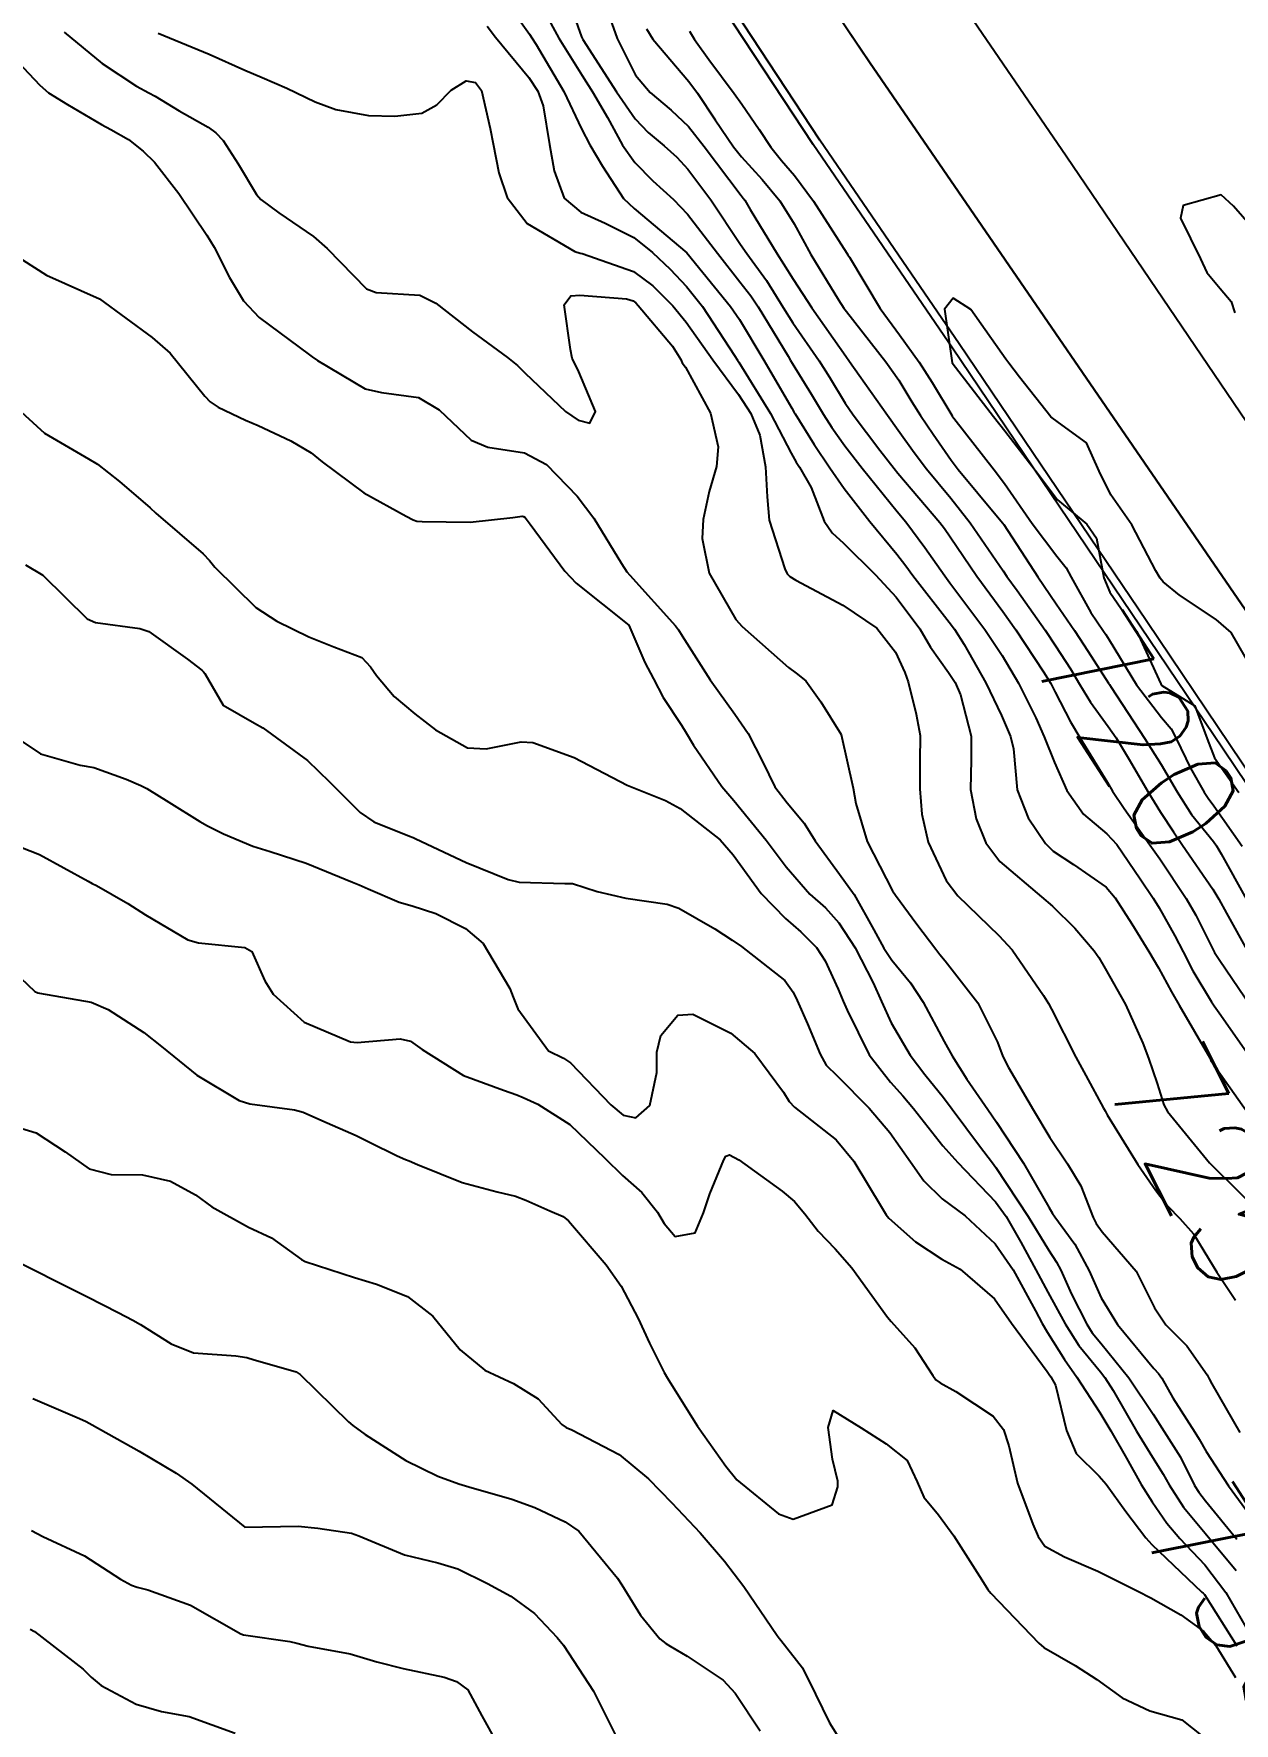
# Model space of a CAD drawing. Header units: metres. Extents: x 298520 to 308411, y 7433745 to 7450750.
# Drawn here: x 305337.8 to 305382.8, y 7436443.2 to 7436506.6 of the extents above; entities that cross this region are included whole.
import ezdxf
from ezdxf.enums import TextEntityAlignment as Align

# ---------------------------------------------------------------- set-up
doc = ezdxf.new("R2010")
doc.units = ezdxf.units.M
doc.header["$LTSCALE"] = 10
doc.linetypes.add('CONTINUO', pattern=[0])
for name, color, linetype in [('Canaleta de Drenagem', 151, 'Continuous'), ('Cotas', 45, 'Continuous'), ('Curvas de Nivel 1m', 11, 'Continuous'), ('Curvas de Nivel 5m', 15, 'Continuous'), ('Eixo_Estaqueamento', 45, 'CONTINUO'), ('Linha Férrea', 251, 'TRACKS')]:
    doc.layers.add(name, color=color, linetype=linetype)
doc.styles.add('Style-STANDARD', font='STANDARD.shx')
doc.linetypes.add('TRACKS', pattern='A,0.15,[130,ltypeshp.shx,S=0.25,R=0,X=0,Y=0],0.15', length=0.3)

msp = doc.modelspace()

# ---------------------------------------------------------------- linework, layer by layer
at = {"layer": 'Canaleta de Drenagem'}
for points in [[(305388.616, 7436470.528), (305382.393, 7436479.781), (305379.273, 7436484.4), (305372.244, 7436494.819), (305367.017, 7436502.461), (305362.565, 7436509.234), (305361.677, 7436510.577), (305360.013, 7436513.059), (305358.263, 7436515.486), (305355.474, 7436519.599), (305350.775, 7436526.718), (305349.186, 7436529.02), (305345.264, 7436534.374)], [(305388.864, 7436470.696), (305382.641, 7436479.949), (305379.522, 7436484.568), (305372.492, 7436494.987), (305367.266, 7436502.628), (305362.815, 7436509.399), (305361.927, 7436510.743), (305360.259, 7436513.23), (305358.509, 7436515.658), (305355.723, 7436519.765), (305351.023, 7436526.886), (305349.431, 7436529.193), (305345.506, 7436534.551)]]:
    msp.add_lwpolyline(points, dxfattribs=at)
at = {"layer": 'Curvas de Nivel 1m', "flags": 128}
for points, elevation in [([(305356.403, 7436508.446), (305357.481, 7436506.459), (305358.362, 7436505.05), (305358.748, 7436504.446), (305359.309, 7436503.475), (305359.871, 7436502.435), (305360.327, 7436501.793), (305361.003, 7436501.103), (305361.783, 7436500.408), (305362.305, 7436499.854), (305363.427, 7436498.389), (305364.272, 7436497.317), (305364.678, 7436496.785), (305364.951, 7436496.37), (305366.075, 7436494.522), (305366.174, 7436494.361), (305366.232, 7436494.262), (305366.958, 7436493.087), (305367.4, 7436492.342), (305367.715, 7436491.845), (305368.201, 7436491.155), (305368.85, 7436490.323), (305370.169, 7436488.695), (305370.488, 7436488.305), (305371.208, 7436487.349), (305371.954, 7436486.283), (305372.139, 7436486.028), (305373.453, 7436484.267), (305374.103, 7436483.29), (305374.71, 7436482.254), (305375.37, 7436480.957), (305375.68, 7436480.244), (305376.059, 7436479.285), (305376.523, 7436478.233), (305377.154, 7436477.343), (305378.027, 7436476.605), (305378.396, 7436476.206), (305379.279, 7436474.922), (305379.765, 7436474.192), (305379.989, 7436473.829), (305380.578, 7436472.78), (305380.885, 7436472.176), (305381.256, 7436471.461), (305381.954, 7436470.307), (305382.05, 7436470.159), (305382.297, 7436469.808), (305383.464, 7436468.145)], 723), ([(305357.641, 7436508.458), (305358.332, 7436506.502), (305358.357, 7436506.45), (305358.382, 7436506.407), (305359.641, 7436504.437), (305360.343, 7436503.426), (305360.829, 7436502.914), (305361.426, 7436502.414), (305361.907, 7436501.985), (305362.324, 7436501.538), (305363.18, 7436500.391), (305364.288, 7436498.708), (305364.525, 7436498.376), (305365.268, 7436497.361), (305365.893, 7436496.356), (305366.254, 7436495.775), (305367.241, 7436494.345), (305367.629, 7436493.741), (305368.217, 7436492.768), (305368.515, 7436492.327), (305369.516, 7436491.001), (305370.052, 7436490.311), (305370.19, 7436490.137), (305371.769, 7436488.286), (305371.943, 7436488.065), (305372.158, 7436487.744), (305373.158, 7436486.27), (305374.123, 7436484.947), (305374.621, 7436484.255), (305375.658, 7436482.684), (305375.927, 7436482.242), (305376.09, 7436481.923), (305376.659, 7436480.811), (305377.015, 7436480.226), (305378.048, 7436478.529), (305378.242, 7436478.208), (305378.682, 7436477.558), (305379.643, 7436476.194), (305380.015, 7436475.662), (305381.002, 7436474.175), (305381.366, 7436473.549), (305381.975, 7436472.332), (305382.067, 7436472.159), (305382.269, 7436471.858), (305383.429, 7436470.145)], 722), ([(305355.611, 7436507.698), (305356.384, 7436506.598), (305356.467, 7436506.469), (305356.629, 7436506.218), (305357.675, 7436504.457), (305358.339, 7436503.055), (305358.647, 7436502.447), (305359.116, 7436501.652), (305359.91, 7436500.434), (305360.307, 7436500.068), (305362.283, 7436498.4), (305363.92, 7436496.383), (305364.256, 7436495.901), (305365.163, 7436494.371), (305366.215, 7436492.569), (305366.293, 7436492.438), (305366.341, 7436492.358), (305367.06, 7436491.206), (305367.638, 7436490.338), (305368.181, 7436489.557), (305369.139, 7436488.32), (305370.151, 7436487.099), (305370.497, 7436486.656), (305370.759, 7436486.301), (305372.117, 7436484.545), (305372.31, 7436484.278), (305372.675, 7436483.706), (305373.496, 7436482.266), (305374.081, 7436481.046), (305374.413, 7436480.257), (305374.527, 7436479.794), (305374.666, 7436478.254), (305375.081, 7436477.201), (305375.724, 7436476.243), (305376.019, 7436475.96), (305376.779, 7436475.461), (305377.999, 7436474.6), (305378.337, 7436474.207), (305378.958, 7436473.225), (305379.597, 7436472.194), (305379.967, 7436471.575), (305380.455, 7436470.679), (305380.735, 7436470.178), (305381.883, 7436468.202), (305381.9, 7436468.16), (305381.907, 7436468.144), (305381.922, 7436468.109), (305383.307, 7436466.146)], 724), ([(305359.266, 7436507.57), (305359.668, 7436506.437), (305360.362, 7436505.063), (305360.901, 7436504.422), (305361.696, 7436503.759), (305362.34, 7436503.142), (305362.935, 7436502.394), (305364.315, 7436500.55), (305364.392, 7436500.457), (305364.453, 7436500.378), (305364.658, 7436500.024), (305365.671, 7436498.359), (305365.91, 7436497.986), (305366.274, 7436497.415), (305366.973, 7436496.343), (305368.236, 7436494.527), (305368.376, 7436494.329), (305368.741, 7436493.812), (305369.8, 7436492.314), (305370.207, 7436491.753), (305370.807, 7436490.909), (305371.27, 7436490.294), (305372.177, 7436489.201), (305372.909, 7436488.273), (305374.145, 7436486.47), (305374.283, 7436486.259), (305374.66, 7436485.73), (305375.714, 7436484.244), (305376.107, 7436483.663), (305376.668, 7436482.801), (305377.005, 7436482.226), (305377.412, 7436481.546), (305378.077, 7436480.634), (305378.375, 7436480.207), (305378.868, 7436479.395), (305379.567, 7436478.195), (305380.035, 7436477.425), (305380.52, 7436476.675), (305380.868, 7436476.177), (305381.999, 7436474.535), (305382.224, 7436474.158), (305382.515, 7436473.628), (305383.335, 7436472.146)], 721), ([(305336.379, 7436506.432), (305338.025, 7436504.693), (305338.35, 7436504.403), (305339.064, 7436503.964), (305340.338, 7436503.21), (305340.694, 7436503.022), (305341.356, 7436502.655), (305341.902, 7436502.22), (305342.325, 7436501.803), (305343.24, 7436500.631), (305344.29, 7436499.067), (305344.563, 7436498.616), (305345.142, 7436497.477), (305345.657, 7436496.599), (305346.254, 7436495.975), (305348.137, 7436494.571), (305348.232, 7436494.503), (305348.441, 7436494.358), (305350.22, 7436493.304), (305350.839, 7436493.161), (305352.217, 7436492.973), (305353.002, 7436492.512), (305354.202, 7436491.37), (305354.823, 7436491.115), (305356.197, 7436490.896), (305357.023, 7436490.462), (305358.175, 7436489.267), (305358.798, 7436488.444), (305359.83, 7436486.749), (305360.038, 7436486.431), (305360.141, 7436486.305), (305361.858, 7436484.404), (305361.969, 7436484.26), (305362.109, 7436484.032), (305363.151, 7436482.389), (305364.08, 7436481.099), (305364.584, 7436480.375), (305365.129, 7436479.297), (305365.578, 7436478.365), (305366.037, 7436477.774), (305366.683, 7436477.003), (305367.087, 7436476.344), (305368.004, 7436475.089), (305368.556, 7436474.324), (305369.291, 7436473.005), (305369.67, 7436472.313), (305369.969, 7436471.871), (305370.671, 7436471.011), (305371.141, 7436470.292), (305371.931, 7436468.812), (305372.233, 7436468.277), (305372.779, 7436467.406), (305373.563, 7436466.263), (305373.896, 7436465.791), (305374.9, 7436464.25), (305375.856, 7436462.598), (305375.985, 7436462.369), (305376.083, 7436462.237), (305376.833, 7436461.215), (305377.363, 7436460.217), (305377.818, 7436459.199), (305378.422, 7436458.204), (305379.787, 7436456.551), (305379.96, 7436456.363), (305380.084, 7436456.185), (305380.501, 7436455.45), (305381.331, 7436454.166), (305381.488, 7436453.901), (305381.746, 7436453.44), (305382.59, 7436452.151), (305383.718, 7436450.608)], 728), ([(305338.933, 7436506.685), (305340.366, 7436505.51), (305341.647, 7436504.651), (305342.114, 7436504.407), (305342.349, 7436504.277), (305343.244, 7436503.731), (305344.338, 7436503.11), (305344.629, 7436502.909), (305344.898, 7436502.612), (305345.466, 7436501.745), (305346.148, 7436500.592), (305346.31, 7436500.4), (305346.983, 7436499.902), (305348.29, 7436499.014), (305348.803, 7436498.565), (305350.268, 7436497.055), (305350.636, 7436496.914), (305352.266, 7436496.813), (305352.872, 7436496.514), (305354.247, 7436495.438), (305355.563, 7436494.48), (305355.929, 7436494.173), (305356.227, 7436493.882), (305357.736, 7436492.455), (305358.21, 7436492.129), (305358.648, 7436492.006), (305358.855, 7436492.444), (305358.228, 7436493.94), (305357.986, 7436494.452), (305357.92, 7436494.77), (305357.685, 7436496.456), (305357.938, 7436496.782), (305358.267, 7436496.808), (305360.026, 7436496.672), (305360.265, 7436496.605), (305360.366, 7436496.53), (305360.463, 7436496.427), (305361.747, 7436494.901), (305362.061, 7436494.403), (305362.101, 7436494.272), (305362.23, 7436494.116), (305363.17, 7436492.39), (305363.462, 7436491.126), (305363.397, 7436490.388), (305363.12, 7436489.449), (305362.891, 7436488.393), (305362.861, 7436487.688), (305363.113, 7436486.39), (305364.117, 7436484.65), (305364.361, 7436484.378), (305366.098, 7436482.84), (305366.378, 7436482.638), (305366.748, 7436482.35), (305367.302, 7436481.559), (305368.073, 7436480.33), (305368.515, 7436478.325), (305368.615, 7436477.746), (305369.037, 7436476.32), (305369.995, 7436474.47), (305370.098, 7436474.308), (305370.898, 7436473.212), (305371.619, 7436472.285), (305371.772, 7436472.085), (305371.968, 7436471.837), (305373.194, 7436470.268), (305373.931, 7436468.795), (305374.125, 7436468.258), (305374.339, 7436467.836), (305375.281, 7436466.246), (305375.888, 7436465.214), (305376.55, 7436464.23), (305377.05, 7436463.407), (305377.517, 7436462.215), (305377.624, 7436461.986), (305377.848, 7436461.676), (305379.122, 7436460.197), (305379.813, 7436458.829), (305380.237, 7436458.183), (305381.022, 7436457.399), (305381.784, 7436456.306), (305381.862, 7436456.159), (305381.965, 7436455.974), (305383.008, 7436454.147)], 727), ([(305342.465, 7436506.639), (305344.372, 7436505.859), (305345.711, 7436505.251), (305346.359, 7436504.979), (305347.281, 7436504.581), (305348.348, 7436504.068), (305349.128, 7436503.779), (305350.343, 7436503.547), (305351.336, 7436503.529), (305352.344, 7436503.636), (305352.913, 7436503.949), (305353.449, 7436504.509), (305354.012, 7436504.85), (305354.357, 7436504.796), (305354.588, 7436504.496), (305354.912, 7436503.065), (305355.016, 7436502.49), (305355.236, 7436501.401), (305355.543, 7436500.482), (305356.298, 7436499.502), (305358.082, 7436498.452), (305358.282, 7436498.39), (305358.354, 7436498.377), (305360.276, 7436497.698), (305361.013, 7436497.162), (305361.756, 7436496.408), (305362.254, 7436495.804), (305363.254, 7436494.39), (305364.22, 7436493.084), (305364.676, 7436492.375), (305365.015, 7436491.562), (305365.235, 7436490.37), (305365.295, 7436489.25), (305365.368, 7436488.368), (305365.957, 7436486.549), (305366.048, 7436486.361), (305366.141, 7436486.26), (305366.37, 7436486.126), (305368.126, 7436485.185), (305369.4, 7436484.317), (305370.104, 7436483.423), (305370.453, 7436482.661), (305370.573, 7436482.303), (305370.883, 7436481.1), (305371.033, 7436480.296), (305371.02, 7436479.334), (305371.017, 7436478.295), (305371.086, 7436477.346), (305371.323, 7436476.29), (305372.002, 7436474.854), (305372.435, 7436474.276), (305373.978, 7436472.786), (305374.477, 7436472.255), (305375.652, 7436470.547), (305375.837, 7436470.241), (305375.95, 7436470.033), (305376.867, 7436468.226), (305377.236, 7436467.54), (305377.904, 7436466.31), (305377.958, 7436466.209), (305378.045, 7436466.065), (305379.193, 7436464.197), (305379.863, 7436463.221), (305380.317, 7436462.643), (305380.769, 7436462.176), (305381.277, 7436461.599), (305381.838, 7436460.672), (305382.147, 7436460.157), (305382.856, 7436459.111)], 726), ([(305362.386, 7436506.711), (305362.573, 7436506.398), (305363.105, 7436505.659), (305364.054, 7436504.383), (305364.349, 7436503.978), (305364.996, 7436503.026), (305365.426, 7436502.364), (305365.831, 7436501.86), (305366.322, 7436501.3), (305367.033, 7436500.343), (305368.284, 7436498.389), (305368.321, 7436498.33), (305368.375, 7436498.236), (305369.535, 7436496.317), (305370.248, 7436495.322), (305370.997, 7436494.299), (305371.478, 7436493.543), (305372.213, 7436492.306), (305372.227, 7436492.28), (305372.292, 7436492.199), (305373.8, 7436490.264), (305374.185, 7436489.752), (305375.229, 7436488.249), (305376.151, 7436487.022), (305376.496, 7436486.584), (305376.687, 7436486.232), (305377.429, 7436484.915), (305377.903, 7436484.213), (305377.987, 7436484.087), (305378.11, 7436483.886), (305379.141, 7436482.2), (305380.081, 7436480.965), (305380.442, 7436480.55), (305380.632, 7436480.182), (305381.164, 7436479.066), (305381.681, 7436478.165), (305381.825, 7436477.948), (305382.038, 7436477.661), (305383.1, 7436476.149)], 719), ([(305384.287, 7436498.414), (305382.776, 7436500.155), (305382.317, 7436500.58), (305380.886, 7436500.181), (305380.785, 7436499.704), (305381.539, 7436498.171), (305381.774, 7436497.664), (305382.272, 7436497.058), (305382.693, 7436496.581), (305382.831, 7436496.154)], 718), ([(305336.469, 7436498.708), (305338.272, 7436497.562), (305340.263, 7436496.67), (305342.242, 7436495.229), (305342.909, 7436494.633), (305344.217, 7436493.02), (305344.411, 7436492.814), (305344.716, 7436492.612), (305345.739, 7436492.127), (305346.206, 7436491.92), (305347.433, 7436491.345), (305348.196, 7436490.899), (305348.612, 7436490.566), (305350.176, 7436489.393), (305351.763, 7436488.526), (305352.023, 7436488.383), (305352.161, 7436488.337), (305352.358, 7436488.321), (305354.161, 7436488.303), (305355.758, 7436488.476), (305356.112, 7436488.522), (305356.164, 7436488.514), (305356.215, 7436488.469), (305356.403, 7436488.225), (305357.707, 7436486.454), (305358.136, 7436486.011), (305360.113, 7436484.43), (305360.713, 7436483.035), (305361.029, 7436482.416), (305361.396, 7436481.72), (305362.076, 7436480.677), (305362.252, 7436480.398), (305362.532, 7436479.929), (305363.594, 7436478.384), (305364.038, 7436477.851), (305365.258, 7436476.368), (305366.008, 7436475.365), (305366.896, 7436474.346), (305367.476, 7436473.825), (305367.982, 7436473.268), (305368.586, 7436472.324), (305369.262, 7436471.015), (305369.582, 7436470.314), (305369.941, 7436469.52), (305370.656, 7436468.299), (305371.209, 7436467.583), (305371.907, 7436466.713), (305372.229, 7436466.277), (305373.249, 7436464.9), (305373.741, 7436464.261), (305373.871, 7436464.086), (305375.074, 7436462.248), (305375.841, 7436461.002), (305376.142, 7436460.541), (305376.306, 7436460.233), (305376.704, 7436459.343), (305377.272, 7436458.218), (305377.478, 7436457.893), (305377.796, 7436457.499), (305378.855, 7436456.199), (305379.763, 7436454.83), (305380.18, 7436454.184), (305380.787, 7436453.218), (305381.319, 7436452.166), (305381.474, 7436451.908), (305381.727, 7436451.588), (305382.901, 7436450.148)], 729), ([(305383.503, 7436482.742), (305382.689, 7436484.154), (305382.12, 7436484.645), (305380.754, 7436485.561), (305380.141, 7436486.062), (305380.021, 7436486.191), (305379.865, 7436486.474), (305378.964, 7436488.202), (305378.18, 7436489.326), (305377.74, 7436490.217), (305377.259, 7436491.279), (305376.211, 7436492.037), (305375.924, 7436492.243), (305374.749, 7436493.734), (305374.348, 7436494.259), (305374.235, 7436494.411), (305372.931, 7436496.273), (305372.267, 7436496.699), (305371.935, 7436496.285), (305372.233, 7436494.28), (305373.772, 7436492.264), (305374.208, 7436491.722), (305375.343, 7436490.248), (305376.176, 7436489.13), (305377.282, 7436488.223), (305377.643, 7436487.703), (305377.909, 7436486.214), (305378.135, 7436485.676), (305379.152, 7436484.2), (305380.054, 7436482.23), (305380.074, 7436482.19), (305380.093, 7436482.174), (305381.322, 7436481.408), (305381.784, 7436480.164), (305382.062, 7436479.463), (305382.974, 7436478.151)], 718), ([(305337.488, 7436486.697), (305338.137, 7436486.305), (305339.807, 7436484.673), (305340.112, 7436484.53), (305341.778, 7436484.314), (305342.108, 7436484.191), (305343.566, 7436483.158), (305344.094, 7436482.744), (305344.161, 7436482.686), (305344.212, 7436482.618), (305344.905, 7436481.431), (305346.075, 7436480.754), (305346.389, 7436480.587), (305348.055, 7436479.358), (305348.882, 7436478.562), (305350.031, 7436477.401), (305350.548, 7436477.062), (305351.879, 7436476.522), (305352.022, 7436476.466), (305352.121, 7436476.42), (305354.008, 7436475.529), (305355.586, 7436474.897), (305355.998, 7436474.799), (305357.703, 7436474.749), (305357.997, 7436474.742), (305358.914, 7436474.441), (305359.991, 7436474.198), (305361.548, 7436473.966), (305361.987, 7436473.821), (305363.327, 7436473.039), (305363.975, 7436472.619), (305364.327, 7436472.376), (305365.96, 7436471.099), (305366.27, 7436470.67), (305366.421, 7436470.353), (305366.803, 7436469.484), (305367.275, 7436468.34), (305367.51, 7436467.927), (305367.915, 7436467.522), (305369.113, 7436466.318), (305369.889, 7436465.398), (305370.665, 7436464.298), (305371.164, 7436463.589), (305371.859, 7436462.911), (305372.714, 7436462.271), (305373.843, 7436461.229), (305374.513, 7436460.253), (305375.349, 7436458.706), (305375.6, 7436458.242), (305375.8, 7436457.899), (305376.442, 7436456.883), (305376.896, 7436456.223), (305377.763, 7436454.9), (305378.175, 7436454.206), (305378.759, 7436453.184), (305379.318, 7436452.194), (305379.727, 7436451.55), (305380.282, 7436450.745), (305380.76, 7436450.174), (305381.698, 7436449.183), (305382.487, 7436448.152), (305383.611, 7436446.193)], 731), ([(305336.397, 7436480.707), (305338.057, 7436479.602), (305339.541, 7436479.185), (305340.049, 7436479.09), (305341.261, 7436478.652), (305341.81, 7436478.413), (305342.04, 7436478.304), (305342.867, 7436477.799), (305344.027, 7436477.067), (305344.317, 7436476.907), (305344.918, 7436476.607), (305346.016, 7436476.146), (305346.656, 7436475.941), (305348.007, 7436475.505), (305349.753, 7436474.796), (305349.995, 7436474.695), (305350.338, 7436474.545), (305351.499, 7436474.038), (305351.987, 7436473.901), (305352.876, 7436473.619), (305353.978, 7436473.056), (305354.646, 7436472.493), (305355.64, 7436470.799), (305355.769, 7436470.482), (305355.946, 7436470.038), (305357.097, 7436468.462), (305357.655, 7436468.188), (305357.919, 7436468.012), (305359.431, 7436466.435), (305359.897, 7436466.053), (305360.369, 7436465.95), (305360.892, 7436466.415), (305361.161, 7436467.657), (305361.162, 7436468.411), (305361.302, 7436469.04), (305361.944, 7436469.808), (305362.501, 7436469.838), (305363.934, 7436469.126), (305364.832, 7436468.371), (305365.908, 7436466.91), (305366.119, 7436466.571), (305366.312, 7436466.354), (305367.885, 7436465.121), (305368.54, 7436464.323), (305369.599, 7436462.569), (305369.759, 7436462.311), (305369.852, 7436462.194), (305370.851, 7436461.303), (305371.837, 7436460.655), (305372.532, 7436460.273), (305373.817, 7436459.167), (305374.454, 7436458.253), (305375.785, 7436456.44), (305375.868, 7436456.323), (305375.927, 7436456.238), (305376.096, 7436455.918), (305376.514, 7436454.229), (305376.882, 7436453.361), (305377.736, 7436452.512), (305377.996, 7436452.207), (305378.741, 7436451.182), (305379.493, 7436450.192), (305379.709, 7436449.952), (305381.59, 7436448.161), (305381.642, 7436448.12), (305381.682, 7436448.077), (305382.894, 7436446.148)], 732), ([(305336.187, 7436476.542), (305338.01, 7436475.833), (305339.837, 7436474.83), (305339.994, 7436474.741), (305340.147, 7436474.668), (305341.323, 7436473.987), (305341.982, 7436473.571), (305343.578, 7436472.624), (305343.972, 7436472.516), (305345.712, 7436472.336), (305345.969, 7436472.189), (305346.459, 7436471.094), (305346.771, 7436470.588), (305347.938, 7436469.545), (305349.67, 7436468.809), (305349.926, 7436468.783), (305351.539, 7436468.915), (305351.928, 7436468.832), (305352.354, 7436468.516), (305353.913, 7436467.535), (305355.405, 7436466.988), (305355.906, 7436466.818), (305356.149, 7436466.72), (305356.695, 7436466.468), (305357.892, 7436465.7), (305359.212, 7436464.437), (305359.866, 7436463.788), (305360.594, 7436463.152), (305361.179, 7436462.41), (305361.43, 7436461.987), (305361.844, 7436461.504), (305362.6, 7436461.638), (305362.91, 7436462.389), (305363.144, 7436463.103), (305363.664, 7436464.382), (305363.743, 7436464.513), (305363.876, 7436464.563), (305364.231, 7436464.376), (305365.861, 7436463.207), (305366.319, 7436462.814), (305366.704, 7436462.347), (305367.207, 7436461.7), (305367.84, 7436461.043), (305368.465, 7436460.324), (305369.805, 7436458.473), (305369.946, 7436458.308), (305370.828, 7436457.329), (305371.498, 7436456.284), (305371.62, 7436456.121), (305371.779, 7436456.006), (305372.361, 7436455.687), (305373.76, 7436454.761), (305374.158, 7436454.256), (305374.351, 7436453.65), (305374.682, 7436452.251), (305375.25, 7436450.713), (305375.447, 7436450.243), (305375.708, 7436449.88), (305376.445, 7436449.486), (305377.694, 7436448.942), (305379.192, 7436448.195), (305379.68, 7436447.945), (305380.805, 7436447.304), (305381.668, 7436446.679), (305382.11, 7436446.156), (305382.845, 7436444.954)], 733), ([(305335.971, 7436472.473), (305337.839, 7436470.691), (305337.952, 7436470.643), (305338.012, 7436470.629), (305339.947, 7436470.286), (305340.591, 7436470.013), (305341.931, 7436469.148), (305342.587, 7436468.633), (305343.912, 7436467.557), (305345.499, 7436466.604), (305345.902, 7436466.482), (305347.577, 7436466.252), (305347.899, 7436466.159), (305348.601, 7436465.857), (305349.89, 7436465.287), (305350.387, 7436465.041), (305351.427, 7436464.527), (305351.741, 7436464.391), (305351.871, 7436464.335), (305352.185, 7436464.202), (305353.863, 7436463.532), (305355.17, 7436463.177), (305355.858, 7436463.008), (305356.246, 7436462.864), (305357.151, 7436462.461), (305357.65, 7436462.253), (305357.849, 7436462.088), (305359.253, 7436460.436), (305359.821, 7436459.632), (305360.454, 7436458.42), (305360.876, 7436457.496), (305361.435, 7436456.405), (305361.56, 7436456.183), (305361.777, 7436455.828), (305362.685, 7436454.391), (305363.741, 7436452.891), (305364.154, 7436452.376), (305365.72, 7436451.092), (305366.269, 7436450.903), (305367.724, 7436451.44), (305367.944, 7436452.115), (305367.943, 7436452.328), (305367.745, 7436453.152), (305367.576, 7436454.333), (305367.769, 7436454.968), (305368.813, 7436454.32), (305369.754, 7436453.722), (305370.536, 7436453.093), (305370.921, 7436452.292), (305371.164, 7436451.725), (305371.721, 7436451.06), (305372.292, 7436450.274), (305373.335, 7436448.617), (305373.565, 7436448.261), (305373.682, 7436448.12), (305375.473, 7436446.242), (305375.661, 7436446.083), (305376.84, 7436445.408), (305377.65, 7436444.878), (305378.606, 7436444.2), (305379.636, 7436443.713), (305380.833, 7436443.374), (305381.622, 7436442.743)], 734), ([(305336.912, 7436460.699), (305337.826, 7436460.232), (305338.695, 7436459.806), (305339.811, 7436459.237), (305340.957, 7436458.653), (305341.518, 7436458.363), (305341.798, 7436458.197), (305342.948, 7436457.471), (305343.788, 7436457.137), (305345.374, 7436457.018), (305345.786, 7436456.957), (305346.065, 7436456.875), (305347.077, 7436456.581), (305347.631, 7436456.421), (305347.78, 7436456.326), (305349.599, 7436454.552), (305349.761, 7436454.409), (305350.228, 7436454.071), (305351.742, 7436453.102), (305352.944, 7436452.508), (305353.73, 7436452.225), (305354.115, 7436452.11), (305355.725, 7436451.653), (305356.586, 7436451.331), (305357.716, 7436450.792), (305358.227, 7436450.445), (305359.687, 7436448.689), (305359.846, 7436448.428), (305360.548, 7436447.293), (305361.274, 7436446.406), (305361.496, 7436446.237), (305361.66, 7436446.133), (305362.297, 7436445.753), (305363.648, 7436444.856), (305364.099, 7436444.375), (305365.026, 7436442.962)], 736), ([(305337.77, 7436455.422), (305339.512, 7436454.673), (305339.761, 7436454.564), (305339.986, 7436454.44), (305341.745, 7436453.445), (305343.132, 7436452.626), (305343.729, 7436452.209), (305345.713, 7436450.6), (305347.714, 7436450.637), (305348.453, 7436450.563), (305349.71, 7436450.372), (305349.984, 7436450.271), (305351.698, 7436449.558), (305352.945, 7436449.257), (305353.691, 7436449.032), (305354.81, 7436448.489), (305355.678, 7436448.01), (305356.57, 7436447.364), (305357.424, 7436446.454), (305357.533, 7436446.324), (305357.66, 7436446.166), (305358.78, 7436444.439), (305359.618, 7436442.771)], 737), ([(305337.71, 7436450.471), (305338.144, 7436450.248), (305339.696, 7436449.527), (305341.047, 7436448.65), (305341.46, 7436448.423), (305341.68, 7436448.343), (305342.074, 7436448.241), (305343.673, 7436447.667), (305345.567, 7436446.601), (305345.663, 7436446.564), (305347.393, 7436446.307), (305347.66, 7436446.242), (305348.09, 7436446.135), (305349.656, 7436445.851), (305350.661, 7436445.543), (305351.651, 7436445.294), (305353.185, 7436444.967), (305353.646, 7436444.808), (305354.07, 7436444.496), (305354.595, 7436443.524), (305355.169, 7436442.484)], 738), ([(305337.664, 7436446.774), (305337.826, 7436446.688), (305339.649, 7436445.274), (305339.952, 7436444.971), (305340.323, 7436444.66), (305341.633, 7436443.953), (305342.583, 7436443.676), (305343.626, 7436443.494), (305345.351, 7436442.869)], 739)]:
    msp.add_lwpolyline(points, dxfattribs=dict(at, elevation=elevation))
at = {"layer": 'Curvas de Nivel 5m', "flags": 128}
for points, elevation in [([(305354.795, 7436506.902), (305355.105, 7436506.489), (305356.361, 7436504.98), (305356.692, 7436504.467), (305356.897, 7436503.915), (305357.139, 7436502.462), (305357.302, 7436501.481), (305357.685, 7436500.456), (305358.305, 7436499.921), (305359.222, 7436499.517), (305360.291, 7436498.977), (305360.999, 7436498.419), (305361.651, 7436497.783), (305362.27, 7436497.14), (305362.867, 7436496.394), (305364.066, 7436494.551), (305364.179, 7436494.381), (305364.232, 7436494.3), (305365.422, 7436492.368), (305366.198, 7436490.885), (305366.383, 7436490.545), (305366.507, 7436490.355), (305366.938, 7436489.592), (305367.436, 7436488.341), (305367.724, 7436487.902), (305368.155, 7436487.512), (305369.353, 7436486.318), (305370.131, 7436485.483), (305371.012, 7436484.297), (305371.421, 7436483.605), (305372.097, 7436482.662), (305372.344, 7436482.277), (305372.54, 7436481.824), (305372.937, 7436480.271), (305372.945, 7436479.386), (305372.91, 7436478.271), (305373.132, 7436477.169), (305373.49, 7436476.265), (305374.012, 7436475.563), (305375.583, 7436474.244), (305375.989, 7436473.894), (305376.822, 7436473.068), (305377.546, 7436472.216), (305377.721, 7436471.965), (305377.966, 7436471.555), (305378.721, 7436470.202), (305379.37, 7436468.756), (305379.588, 7436468.193), (305379.913, 7436467.239), (305380.162, 7436466.442), (305380.307, 7436466.184), (305381.875, 7436464.269), (305381.977, 7436464.159), (305383.855, 7436462.317)], 725), ([(305360.771, 7436506.809), (305361.011, 7436506.421), (305362.359, 7436504.827), (305362.686, 7436504.397), (305363.345, 7436503.388), (305364.029, 7436502.383), (305364.329, 7436501.997), (305365.109, 7436501.157), (305365.767, 7436500.358), (305366.3, 7436499.487), (305366.931, 7436498.344), (305367.967, 7436496.632), (305368.17, 7436496.331), (305368.261, 7436496.201), (305369.743, 7436494.315), (305370.226, 7436493.62), (305370.721, 7436492.806), (305371.037, 7436492.298), (305371.513, 7436491.597), (305372.196, 7436490.621), (305372.454, 7436490.277), (305373.927, 7436488.502), (305374.125, 7436488.26), (305374.162, 7436488.211), (305375.437, 7436486.247), (305376.128, 7436485.233), (305376.81, 7436484.23), (305377.328, 7436483.445), (305378.093, 7436482.257), (305378.124, 7436482.21), (305378.188, 7436482.113), (305379.442, 7436480.196), (305380.058, 7436479.203), (305380.658, 7436478.181), (305381.199, 7436477.337), (305382.025, 7436476.32), (305382.144, 7436476.159), (305382.318, 7436475.857), (305383.259, 7436474.147)], 720), ([(305337.045, 7436492.702), (305338.202, 7436491.635), (305339.845, 7436490.673), (305340.19, 7436490.468), (305341.014, 7436489.824), (305342.166, 7436488.831), (305342.376, 7436488.638), (305344.148, 7436487.114), (305344.393, 7436486.864), (305344.591, 7436486.613), (305346.121, 7436485.102), (305346.91, 7436484.582), (305348.107, 7436483.993), (305349.048, 7436483.616), (305350.1, 7436483.215), (305350.422, 7436482.871), (305350.647, 7436482.542), (305351.316, 7436481.763), (305352.079, 7436481.105), (305352.857, 7436480.512), (305354.063, 7436479.826), (305354.763, 7436479.792), (305356.067, 7436480.062), (305356.504, 7436480.035), (305358.058, 7436479.474), (305360.043, 7436478.43), (305361.487, 7436477.858), (305362.035, 7436477.559), (305363.528, 7436476.385), (305364.014, 7436475.818), (305365.068, 7436474.369), (305365.984, 7436473.424), (305366.559, 7436472.931), (305367.141, 7436472.342), (305367.468, 7436471.837), (305367.957, 7436470.785), (305368.147, 7436470.328), (305368.286, 7436469.988), (305369.121, 7436468.318), (305369.913, 7436467.287), (305370.378, 7436466.773), (305370.774, 7436466.297), (305371.882, 7436464.907), (305372.438, 7436464.274), (305373.858, 7436462.799), (305374.258, 7436462.256), (305374.802, 7436461.292), (305375.369, 7436460.245), (305375.821, 7436459.418), (305376.459, 7436458.23), (305376.978, 7436457.406), (305377.785, 7436456.425), (305377.956, 7436456.208), (305378.259, 7436455.721), (305379.144, 7436454.196), (305379.743, 7436453.224), (305380.139, 7436452.586), (305380.367, 7436452.18), (305380.899, 7436451.346), (305381.715, 7436450.368), (305381.894, 7436450.158), (305382.876, 7436448.968)], 730), ([(305336.901, 7436465.692), (305337.89, 7436465.386), (305338.975, 7436464.679), (305339.873, 7436464.036), (305340.704, 7436463.824), (305341.871, 7436463.815), (305342.921, 7436463.576), (305343.859, 7436463.059), (305344.477, 7436462.614), (305345.845, 7436461.846), (305346.711, 7436461.456), (305347.834, 7436460.642), (305347.973, 7436460.569), (305349.824, 7436459.964), (305350.649, 7436459.709), (305351.814, 7436459.248), (305352.754, 7436458.51), (305353.79, 7436457.25), (305354.712, 7436456.491), (305355.778, 7436455.989), (305356.714, 7436455.408), (305357.599, 7436454.452), (305357.761, 7436454.331), (305357.966, 7436454.242), (305359.746, 7436453.326), (305360.845, 7436452.413), (305361.279, 7436451.958), (305361.724, 7436451.509), (305362.777, 7436450.389), (305363.697, 7436449.316), (305364.415, 7436448.373), (305365.665, 7436446.527), (305365.738, 7436446.433), (305365.807, 7436446.358), (305366.622, 7436445.315), (305367.106, 7436444.338), (305367.627, 7436443.253), (305368.221, 7436442.324)], 735)]:
    msp.add_lwpolyline(points, dxfattribs=dict(at, elevation=elevation))
at = {"layer": 'Eixo_Estaqueamento'}
msp.add_lwpolyline([(305338.344, 7436551.44), (305351.225, 7436532.173), (305369.125, 7436505.554), (305384.092, 7436483.75), (305402.577, 7436456.088), (305421.25, 7436428.242), (305441.558, 7436398.43), (305460.301, 7436370.83), (305480.027, 7436341.606), (305499.486, 7436312.983), (305512.691, 7436292.824), (305521.42, 7436279.841), (305539.44, 7436252.716), (305559.429, 7436223.15), (305576.091, 7436198.746), (305596.142, 7436168.749), (305622.371, 7436129.703), (305645.017, 7436096.315), (305661.02, 7436071.863)], dxfattribs=at)
at = {"layer": 'Linha Férrea', "flags": 128}
msp.add_lwpolyline([(307827.162, 7434249.95), (307821.558, 7434258.806), (307819.524, 7434262.43), (307816.304, 7434268.219), (307813.681, 7434272.301), (307811.637, 7434275.461), (307798.221, 7434296.136), (307773.738, 7434334.032), (307761.734, 7434352.011), (307752.472, 7434367.888), (307735.134, 7434393.38), (307710.738, 7434431.015), (307694.807, 7434455.28), (307677.699, 7434482.208), (307665.381, 7434501.663), (307643.884, 7434534.842), (307627.559, 7434562.543), (307613.51, 7434586.874), (307596.955, 7434617.47), (307576.402, 7434659.978), (307564.169, 7434687.319), (307541.059, 7434734.946), (307530.172, 7434758.545), (307516.917, 7434785.92), (307501.763, 7434817.247), (307481.679, 7434859.302), (307459.201, 7434904.199), (307442.79, 7434936.268), (307425.275, 7434968.915), (307411.694, 7434992.242), (307402.565, 7435007.679), (307388.848, 7435028.501), (307366.947, 7435058.298), (307352.497, 7435076.75), (307335.708, 7435095.815), (307323.737, 7435108.404), (307304.876, 7435127.211), (307280.641, 7435149.596), (307260.895, 7435166.247), (307239.502, 7435183.006), (307222.59, 7435195.397), (307206.912, 7435206.431), (307191.542, 7435216.923), (307180.978, 7435223.581), (307147.083, 7435245.035), (307110.179, 7435267.866), (307071.327, 7435292.081), (307013.035, 7435328.917), (306934.22, 7435378.293), (306890.853, 7435406.012), (306860.761, 7435425.266), (306830.445, 7435444.172), (306783.165, 7435474.002), (306743.292, 7435499.125), (306730.646, 7435506.804), (306700.006, 7435524.558), (306649.968, 7435556.158), (306620.536, 7435574.685), (306585.884, 7435596.365), (306549.21, 7435619.443), (306511.464, 7435642.992), (306481.3, 7435662.066), (306449.914, 7435681.79), (306417.31, 7435702.158), (306386.499, 7435720.658), (306359.57, 7435735.78), (306332.265, 7435749.95), (306295.736, 7435767.254), (306254.914, 7435784.832), (306234.551, 7435793.029), (306198.8, 7435806.042), (306177.427, 7435813.736), (306139.201, 7435826.142), (306101.034, 7435838.043), (306051.969, 7435853.031), (306008.186, 7435866.647), (306003.579, 7435868.042), (305974.115, 7435878.736), (305939.654, 7435889.448), (305902.227, 7435900.737), (305881.18, 7435906.223), (305868.578, 7435910.192), (305845.541, 7435919.118), (305815.171, 7435933.297), (305786.711, 7435949.033), (305760.876, 7435966.424), (305735.18, 7435986.894), (305723.755, 7435997.052), (305696.097, 7436025.188), (305678.2, 7436047.897), (305661.02, 7436071.863), (305645.017, 7436096.315), (305622.371, 7436129.703), (305596.142, 7436168.749), (305576.091, 7436198.746), (305559.429, 7436223.15), (305539.44, 7436252.716), (305521.42, 7436279.841), (305512.691, 7436292.824), (305499.486, 7436312.983), (305480.027, 7436341.606), (305460.301, 7436370.83), (305441.558, 7436398.43), (305421.25, 7436428.242), (305402.577, 7436456.088), (305384.092, 7436483.75), (305369.125, 7436505.554), (305351.225, 7436532.173), (305338.344, 7436551.44), (305322.726, 7436574.869), (305306.914, 7436598.296), (305293.244, 7436619.058), (305277.818, 7436644.307), (305263.888, 7436668.981), (305254.713, 7436687.725), (305243.781, 7436710.837), (305233.952, 7436734.393), (305225.106, 7436755.865), (305215.533, 7436780.472), (305201.607, 7436815.682), (305193.173, 7436837.83), (305177.384, 7436877.752), (305166.792, 7436904.686), (305153.942, 7436937.689), (305141.501, 7436969.136), (305130.697, 7436996.497), (305122.016, 7437018.504), (305113.061, 7437043.102), (305101.513, 7437072.011), (305093.245, 7437092.935), (305082.037, 7437121.364), (305073.353, 7437143.916), (305060.568, 7437176.453), (305050.18, 7437206.397), (305043.414, 7437227.867), (305037.467, 7437248.165), (305034.526, 7437261.706), (305031.724, 7437274.104), (305028.718, 7437297.869), (305025.03, 7437326.573), (305023.117, 7437358.555), (305023.119, 7437387.114), (305024.829, 7437414.867), (305027.312, 7437439.505), (305027.407, 7437441.256), (305030.711, 7437462.666), (305036.039, 7437488.902), (305042.465, 7437516.919), (305048.776, 7437544.538), (305055.475, 7437572.1), (305062.866, 7437603.389), (305069.498, 7437630.688), (305077.032, 7437662.821), (305085.46, 7437698.138), (305091.819, 7437727.643), (305097.21, 7437749.95), (305103.918, 7437777.268), (305111.101, 7437807.1), (305121.202, 7437849.915), (305125.406, 7437866.973), (305130.992, 7437888.732), (305137.356, 7437914.575), (305143.477, 7437941.139), (305150.277, 7437969.227), (305155.626, 7437993.858), (305160.498, 7438017.389), (305165.529, 7438047.968), (305167.399, 7438065.921), (305168.452, 7438080.499), (305168.697, 7438098.822), (305168.499, 7438111.609), (305167.442, 7438129.409), (305165.734, 7438144.803), (305163.051, 7438159.253), (305157.36, 7438183.653), (305149.712, 7438209.61), (305142.146, 7438230.516), (305132.877, 7438252.552), (305120.435, 7438277.838), (305109.119, 7438297.22), (305107.007, 7438300.233), (305099.258, 7438311.382), (305091.426, 7438322.415), (305083.384, 7438332.797), (305079.569, 7438337.519), (305074.8, 7438344.056), (305056.823, 7438367.077), (305041.935, 7438386.352), (305023.225, 7438411.978), (305005.975, 7438436.561), (304993.284, 7438456.495), (304983.121, 7438473.171), (304969.538, 7438498.699), (304959.938, 7438517.087), (304947.328, 7438543.432), (304933.09, 7438572.791), (304924.306, 7438590.948), (304918.204, 7438604.464), (304911.783, 7438619.158), (304905.926, 7438632.437), (304900.315, 7438648.46), (304895.834, 7438661.886), (304892.174, 7438674.496), (304887.946, 7438691.238), (304884.694, 7438706.937), (304881.848, 7438723.698), (304879.326, 7438740.134), (304878.187, 7438758.916), (304877.537, 7438778.358), (304877.211, 7438799.094), (304877.455, 7438830.881), (304877.861, 7438863.017), (304878.268, 7438892.702), (304878.595, 7438920.109), (304878.677, 7438952.239), (304877.945, 7438980.303), (304876.318, 7439009.018), (304874.936, 7439022.788), (304873.229, 7439037.841), (304870.14, 7439056.141), (304864.855, 7439082.077), (304859.079, 7439105.013), (304850.377, 7439133.889), (304843.057, 7439154.06), (304836.382, 7439171.237), (304828.249, 7439190.114), (304817.674, 7439211.83), (304806.69, 7439232.736), (304796.364, 7439250.871), (304785.222, 7439269.009), (304772.779, 7439289.097), (304755.7, 7439316.738), (304736.912, 7439345.938), (304718.848, 7439374.335), (304700.222, 7439403.624), (304676.465, 7439440.714), (304659.061, 7439468.061), (304641.493, 7439495.549), (304629.289, 7439514.996), (304612.29, 7439541.915), (304598.786, 7439563.312), (304583.088, 7439588.524), (304568.608, 7439611.383), (304554.371, 7439633.59), (304540.465, 7439656.114), (304527.858, 7439675.88), (304515.488, 7439695.965), (304501.015, 7439718.74), (304492.557, 7439732.179), (304481.09, 7439749.95), (304464.698, 7439773.555), (304458.701, 7439781.55), (304447.468, 7439795.482), (304430.85, 7439814.016), (304417.942, 7439826.867), (304407.625, 7439836.385), (304393.358, 7439848.486), (304380.404, 7439858.342), (304362.661, 7439870.737), (304347.086, 7439880.296), (304333.248, 7439887.82), (304320.73, 7439894.061), (304304.927, 7439900.989), (304286.443, 7439908.157), (304266.642, 7439915.416), (304246.691, 7439922.501), (304225.186, 7439929.977), (304198.999, 7439939.195), (304168.468, 7439950.001), (304152.888, 7439955.629), (304135.919, 7439962.486), (304121.351, 7439968.798), (304105.783, 7439976.385), (304088.736, 7439985.334), (304071.183, 7439995.831), (304051.503, 7440008.737), (304042.509, 7440015.334), (304023.022, 7440030.473), (304002.682, 7440048.64), (303992.184, 7440058.522), (303980.444, 7440070.491), (303965.024, 7440086.226), (303949.368, 7440102.496), (303932.051, 7440120.671), (303917.21, 7440136.166), (303903.071, 7440150.772), (303879.085, 7440174.998), (303863.629, 7440189.711), (303849.061, 7440203.116), (303838.551, 7440211.886), (303825.964, 7440222.577), (303811.471, 7440233.814), (303798.026, 7440243.583), (303789.167, 7440249.782, 0.048699), (303782.733, 7440254.326, -0.013971), (303778.977, 7440256.716, 0.011385), (303767.539, 7440264.078, 0.000455), (303759.243, 7440269.144, 0.004014), (303749.319, 7440275.082, 0.008965), (303739.521, 7440280.605), (303729.166, 7440286.199), (303717.711, 7440292.151), (303693.717, 7440304.367), (303679.104, 7440311.896), (303660.942, 7440321.331), (303642.972, 7440330.918), (303636.468, 7440334.548), (303624.836, 7440341.295), (303611.994, 7440348.943), (303603.079, 7440354.598), (303596.281, 7440359.102), (303587.51, 7440365.427), (303578.605, 7440372.221), (303569.48, 7440379.633), (303558.633, 7440389.129), (303549.894, 7440397.253), (303541.539, 7440405.465), (303534.882, 7440412.293), (303523.465, 7440424.473), (303512.292, 7440437.463), (303502.617, 7440449.258), (303497.008, 7440456.501), (303488.044, 7440468.694), (303481.424, 7440477.682), (303475.375, 7440486.349), (303465.786, 7440500.535), (303456.113, 7440515.599), (303445.613, 7440532.252), (303432.87, 7440552.628), (303423.186, 7440568.064, -0.000757), (303417.987, 7440576.145, 0.007668), (303411.654, 7440585.694), (303403.602, 7440597.441), (303394.768, 7440609.244), (303388.857, 7440616.919), (303381.264, 7440625.91), (303374.43, 7440633.824), (303364.889, 7440644.089), (303358.774, 7440650.239), (303349.646, 7440658.739), (303339.722, 7440667.523), (303332.656, 7440673.464), (303326.724, 7440678.049, -0.018136), (303320.919, 7440682.537, 0.027105), (303312.535, 7440688.782, -0.001525), (303306.785, 7440692.624), (303296.835, 7440699.316), (303291.583, 7440702.647), (303280.845, 7440709.238, 0.008003), (303271.247, 7440714.648, 0.013057), (303255.936, 7440722.447, -0.001991), (303248.373, 7440726.091, 0.012147), (303243.6, 7440728.272, -0.002135), (303237.368, 7440730.971), (303223.7, 7440736.96), (303210.103, 7440742.741), (303193.904, 7440749.566), (303189.82, 7440751.298), (303177.394, 7440756.464), (303158.988, 7440764.273), (303141.646, 7440771.615), (303117.098, 7440781.981), (303101.554, 7440788.524), (303093.446, 7440792.234), (303076.052, 7440800.18), (303054.932, 7440810.372), (303040.156, 7440817.979), (303025.349, 7440825.886), (303013.344, 7440832.756), (303004.06, 7440838.538), (302994.271, 7440845.093), (302982.623, 7440853.413), (302969.58, 7440863.652), (302962.58, 7440869.547), (302953.339, 7440877.801), (302943.024, 7440887.539), (302938.586, 7440892.147), (302933.331, 7440897.537), (302924.321, 7440907.75), (302915.904, 7440917.945), (302907.517, 7440928.751), (302899.78, 7440938.97), (302892.734, 7440949.154), (302888.762, 7440955.109), (302884.574, 7440961.747), (302879.485, 7440969.887), (302873.287, 7440980.614), (302867.777, 7440990.898), (302859.79, 7441006.768), (302851.229, 7441025.298), (302846.823, 7441035.61), (302841.669, 7441047.987), (302837.148, 7441059.318), (302829.38, 7441078.789), (302825.24, 7441088.834), (302821.857, 7441097.357), (302816.249, 7441111.473), (302810.672, 7441125.205), (302804.678, 7441140.046), (302799.05, 7441153.537), (302792.202, 7441169.326), (302786.803, 7441181.368), (302782.699, 7441189.728), (302780.991, 7441193.272, -0.024435), (302778.706, 7441197.526, 0.018839), (302775.042, 7441204.531), (302769.048, 7441215.01), (302764.16, 7441223.098), (302758.012, 7441232.567), (302751.033, 7441242.929), (302746.425, 7441249.467, 0.01417), (302742.29, 7441255.115, -0.010578), (302734.95, 7441264.491, 0.026045), (302726.645, 7441274.447), (302714.77, 7441287.265), (302702.588, 7441299.413), (302690.064, 7441310.886), (302682.561, 7441317.234), (302675.22, 7441323.247), (302666.869, 7441329.42, 0.027574), (302658.671, 7441335.283, -0.011091), (302655.152, 7441337.629, 0.01172), (302645.719, 7441343.898, 0.006642), (302635.246, 7441350.318, 0.010482), (302620.241, 7441358.823, 0.013683), (302599.223, 7441369.429, 0.008553), (302586.726, 7441375.052, 0.011788), (302575.046, 7441379.747, 0.002778), (302570.558, 7441381.4), (302560.876, 7441384.907), (302551.005, 7441388.04), (302546.217, 7441389.527, -0.019135), (302544.903, 7441389.88, 0.019296), (302522.937, 7441395.786, 0.000461), (302511.662, 7441398.344, 0.010049), (302501.513, 7441400.424), (302492.392, 7441402.102), (302485.288, 7441403.295), (302471.447, 7441405.533), (302444.869, 7441409.521), (302415.277, 7441413.929), (302384.345, 7441418.639), (302365.976, 7441421.32), (302360.247, 7441421.986), (302338.704, 7441425.134), (302306.002, 7441430.395), (302286.923, 7441434.198), (302278.604, 7441436.007), (302270.237, 7441438.277), (302260.05, 7441441.209), (302248.718, 7441444.793), (302234.932, 7441449.831), (302225.681, 7441453.688), (302223.91, 7441454.587), (302211.722, 7441460.078), (302198.55, 7441466.939), (302185.194, 7441474.434), (302176.266, 7441480.044), (302166.746, 7441486.088), (302155.705, 7441493.817), (302145.197, 7441501.908), (302133.651, 7441511.457), (302124.111, 7441520.003), (302113.796, 7441530.075), (302104.384, 7441540.03), (302095.467, 7441550.013), (302086.579, 7441560.931), (302077.65, 7441573.115), (302070.772, 7441583.077), (302062.647, 7441595.881), (302055.334, 7441608.401), (302048.687, 7441620.587), (302040.377, 7441636.793), (302032.957, 7441653.052), (302027.217, 7441666.295), (302023.745, 7441674.151), (302020.233, 7441682.946), (302013.855, 7441699.656), (302006.743, 7441720.028), (302000.143, 7441739.465), (301996.81, 7441749.517), (301993.173, 7441760.442), (301988.741, 7441774.004), (301985.313, 7441784.598), (301976.672, 7441811.028), (301970.969, 7441828.13), (301966.757, 7441840.46), (301961.824, 7441854.796), (301956.599, 7441869.324), (301952.694, 7441879.426), (301950.212, 7441885.776), (301947.263, 7441893.123), (301942.827, 7441902.996), (301936.943, 7441915.47), (301925.249, 7441938.089), (301919.939, 7441947.811), (301913.515, 7441959.082), (301904.124, 7441974.92), (301894.52, 7441990.438), (301891.413, 7441995.461), (301886.489, 7442003.183), (301878.67, 7442015.285), (301873.464, 7442023.436), (301865.157, 7442036.288), (301855.839, 7442050.938), (301845.976, 7442066.833), (301838.272, 7442079.461), (301830.416, 7442092.887), (301825.548, 7442101.779), (301821.376, 7442109.453), (301815.662, 7442120.908), (301811.106, 7442130.238), (301807.699, 7442137.999), (301806.423, 7442140.601, 0.023261), (301801.857, 7442152.453, -0.028715), (301797.552, 7442164.003, 0.012936), (301793.732, 7442175.332, -0.025942), (301792.423, 7442179.575, 0.006006), (301789.905, 7442189.062, -0.014708), (301788.14, 7442196.216), (301785.975, 7442206.246), (301784.367, 7442214.306, 0.006026), (301783.559, 7442218.841, -0.007665), (301782.521, 7442224.78, -0.006079), (301780.959, 7442235.44, -0.002739), (301779.703, 7442245.206), (301779.178, 7442249.477), (301778.675, 7442254.381), (301778.065, 7442260.482), (301777.318, 7442271.291), (301776.984, 7442275.413), (301775.911, 7442292.595), (301775.204, 7442301.965), (301774.189, 7442318.205), (301773.646, 7442327.416), (301773.089, 7442335.875), (301772.127, 7442350.268), (301771.292, 7442362.115), (301770.725, 7442371.572), (301769.865, 7442382.07), (301768.552, 7442394.647), (301768.148, 7442398.421), (301767.394, 7442406.074), (301767.009, 7442408.608), (301766.499, 7442411.782), (301764.779, 7442423.533), (301763.465, 7442430.863), (301760.77, 7442444.807), (301759.479, 7442450.076), (301758.259, 7442454.401), (301755.339, 7442466.071), (301751.665, 7442478.105, 0.014406), (301747.843, 7442489.506, -0.000078), (301746.016, 7442494.48), (301743.45, 7442501.467), (301738.686, 7442513.328), (301735.709, 7442520.321), (301732.431, 7442527.285), (301727.104, 7442538.17), (301722.927, 7442546.111, 0.012187), (301718.524, 7442554.109, 0.000535), (301713.357, 7442562.952, 0.014127), (301707.985, 7442571.558, 0.00131), (301703.078, 7442578.904, 0.005502), (301696.107, 7442589.038, 0.012739), (301690.664, 7442596.364, -0.003293), (301687.73, 7442600.161, 0.014011), (301683.494, 7442605.405), (301674.266, 7442616.2), (301665.746, 7442625.395), (301657.648, 7442633.669), (301647.393, 7442643.457), (301636.008, 7442653.979), (301626.6, 7442662.308), (301605.302, 7442680.695), (301585.626, 7442697.221), (301571.106, 7442709.224), (301556.026, 7442721.963), (301546.373, 7442729.879), (301533.385, 7442740.748), (301522.722, 7442749.605), (301509.812, 7442760.238), (301495.057, 7442772.28), (301477.473, 7442786.656), (301465.134, 7442796.879), (301456.431, 7442804.066), (301435.244, 7442821.757), (301421.836, 7442832.858), (301396.975, 7442853.686), (301385.141, 7442863.625), (301370.663, 7442875.779), (301364.72, 7442880.333), (301363.394, 7442881.709), (301340.635, 7442900.571), (301323.028, 7442915.478), (301312.785, 7442924.11), (301300.577, 7442934.699), (301285.849, 7442948.16), (301276.269, 7442957.316), (301270.655, 7442962.881), (301259.99, 7442974.031), (301253.515, 7442981.219), (301247.895, 7442987.531), (301240.384, 7442996.742), (301229.998, 7443009.989), (301221.855, 7443021.632), (301213.131, 7443035.04), (301205.731, 7443047.193), (301200.054, 7443057.202), (301196.13, 7443064.495), (301190.777, 7443075.159), (301186.743, 7443083.781), (301181.573, 7443095.717), (301178.314, 7443103.871), (301173.662, 7443116.191), (301169.173, 7443129.408), (301164.144, 7443147.31, -0.01791), (301159.61, 7443166.203, -0.00496), (301157.559, 7443176.875, -0.011511), (301154.972, 7443193.236, -0.007375), (301153.508, 7443205.472), (301152.718, 7443213.017, -0.00222), (301152.224, 7443222.44), (301151.729, 7443232.749), (301151.603, 7443240.182), (301151.639, 7443249.448), (301151.725, 7443255.841, -0.000163), (301152.025, 7443263.846, -0.011094), (301152.62, 7443273.75), (301153.007, 7443278.435), (301153.225, 7443280.621), (301153.695, 7443286.694, -0.028501), (301154.086, 7443291.63), (301155.314, 7443300.595), (301156.339, 7443307.456), (301157.491, 7443314.977), (301159.202, 7443325.07), (301161.789, 7443338.495), (301165.144, 7443354.564), (301169.449, 7443374.231), (301172.81, 7443391.595), (301174.68, 7443401.171), (301178.924, 7443420.669), (301181.694, 7443433.864), (301184.295, 7443446.536), (301187.696, 7443463.235), (301190.748, 7443479.811), (301192.552, 7443489.809), (301194.095, 7443499.341), (301196.062, 7443513.194), (301197.815, 7443528.847), (301198.978, 7443543.028), (301199.581, 7443554.271), (301200.059, 7443564.719), (301200.282, 7443573.9), (301200.162, 7443588.233), (301199.927, 7443598.374), (301199.281, 7443610.703), (301198.702, 7443618.87), (301198.183, 7443625.385), (301197.204, 7443633.937, -0.007667), (301196.167, 7443643.146, 0.025395), (301194.851, 7443652, -0.01031), (301194.43, 7443654.342), (301193.513, 7443660.134), (301192.135, 7443668.077), (301188.578, 7443684.771), (301185.498, 7443697.176), (301182.785, 7443706.834), (301181.462, 7443711.268), (301177.711, 7443723.713), (301173.808, 7443734.628), (301171.261, 7443741.672), (301169.728, 7443745.668), (301168.223, 7443749.256), (301166.222, 7443754.29), (301158.307, 7443772.479), (301152.394, 7443784.66), (301147.869, 7443793.508), (301140.961, 7443806.331), (301134.742, 7443816.987), (301130.672, 7443823.903), (301127.116, 7443829.58), (301117.999, 7443843.643), (301110.123, 7443855.073), (301103.904, 7443863.685), (301096.373, 7443873.957), (301091.515, 7443880.268), (301082.097, 7443891.988), (301075.191, 7443900.343), (301066.669, 7443910.076), (301057.942, 7443919.52), (301047.68, 7443929.617), (301040.637, 7443936.582), (301031.883, 7443944.37), (301023.758, 7443951.563), (301019.288, 7443955.054), (301009.556, 7443962.804), (300997.58, 7443972.16), (300983.871, 7443982.451), (300964.188, 7443997.461), (300944.108, 7444013.327), (300932.299, 7444022.947), (300914.026, 7444037.339), (300891.313, 7444055.807), (300879.97, 7444064.814), (300848.153, 7444089.828), (300830.362, 7444103.6), (300820.582, 7444111.406), (300808.788, 7444120.923), (300790.074, 7444136.492), (300778.414, 7444146.774), (300770.686, 7444153.71), (300758.584, 7444165.332), (300747.358, 7444176.88), (300740.382, 7444184.133), (300726.752, 7444199.558), (300715.031, 7444213.522), (300701.451, 7444231.207), (300695.757, 7444239.063), (300691.098, 7444245.691), (300688.496, 7444249.683), (300679.245, 7444263.561), (300673.509, 7444272.713), (300665.013, 7444287.411), (300658.593, 7444299.121), (300654.523, 7444306.913), (300645.889, 7444324.778), (300638.775, 7444340.504), (300632.002, 7444357.092), (300623.229, 7444381.315), (300618.039, 7444396.735), (300611.737, 7444416.065), (300609.685, 7444423.435), (300606.998, 7444434.668), (300602.946, 7444451.568), (300599.969, 7444467.01), (300597.626, 7444480.248), (300594.733, 7444500.078), (300593.893, 7444507.369), (300592.267, 7444522.787), (300591.511, 7444531.442), (300590.493, 7444544.959), (300589.841, 7444557.299), (300589.096, 7444574.018), (300588.343, 7444602.107), (300587.685, 7444624.209), (300587.294, 7444638.301), (300586.409, 7444654.83), (300585.213, 7444670.921), (300583.32, 7444689.362), (300581.913, 7444699.787), (300579.93, 7444713.25), (300577.016, 7444730.379), (300574.607, 7444742.839), (300573.261, 7444749.503), (300571.951, 7444755.507), (300567.968, 7444771.617), (300563.223, 7444789.714), (300556.388, 7444811.413), (300552.813, 7444821.862), (300552.051, 7444823.547), (300548.135, 7444834.224), (300543.898, 7444845.238), (300538.737, 7444857.627), (300534.37, 7444867.272, 0.016186), (300529.659, 7444877.358), (300521.065, 7444894.307), (300515.468, 7444904.77), (300506.539, 7444920.708), (300501.331, 7444929.076), (300498.824, 7444933.12), (300487.096, 7444951.631), (300473.997, 7444971.561), (300463.472, 7444987.491), (300453.773, 7445002.708), (300450.06, 7445008.599), (300443.364, 7445019.573), (300432.151, 7445039.253), (300421.263, 7445060.113), (300412.901, 7445077.325), (300404.443, 7445096.117), (300400.04, 7445106.506), (300395.554, 7445118.008), (300385.79, 7445146.048), (300379.043, 7445169.005), (300374.061, 7445187.954), (300369.452, 7445208.366), (300365.384, 7445228.498), (300362.756, 7445242.388), (300361.678, 7445249.758), (300360.143, 7445261.703), (300359.094, 7445273.894), (300358.442, 7445281.783), (300357.503, 7445297.711), (300357.204, 7445314.251), (300357.2, 7445325.495), (300357.632, 7445341.062), (300358.792, 7445365.539), (300359.702, 7445378.899), (300360.824, 7445394.556), (300361.814, 7445408.831), (300364.105, 7445434.807), (300365.553, 7445451.778), (300367.396, 7445471.835), (300368.852, 7445486.766), (300370.027, 7445499.471), (300371.464, 7445515.344), (300372.683, 7445526.312), (300373.395, 7445530.963), (300374.893, 7445547.685), (300376.205, 7445560.819), (300377.581, 7445575.805), (300379.871, 7445599.676), (300382.66, 7445627.08), (300384.233, 7445644.036), (300384.749, 7445648.276), (300386.133, 7445663.647)], format="xyb", dxfattribs=at)
msp.add_lwpolyline([(306582.498, 7435607.495), (306556.392, 7435623.646), (306509.999, 7435652.105), (306448.251, 7435689.469), (306394.544, 7435720.976), (306352.226, 7435744.439), (306311.299, 7435764.613), (306276.031, 7435780.359), (306251.636, 7435790.454), (306226.836, 7435800.014), (306196.931, 7435811.052), (306150.684, 7435826.73), (306088.429, 7435846.308), (306008.387, 7435870.394), (305977.318, 7435881.796), (305916.938, 7435900.678), (305884.786, 7435909.535), (305874.982, 7435912.013), (305850.109, 7435921.719), (305826.217, 7435932.186), (305805.679, 7435942.639), (305780.351, 7435958.022), (305755.751, 7435975.289), (305739.643, 7435988.273), (305721.354, 7436005.105), (305704.229, 7436022.738), (305691.023, 7436037.831), (305676.583, 7436057.199), (305665.983, 7436072.379), (305646.464, 7436101.619), (305625.633, 7436132.398), (305609.746, 7436156.477), (305594.507, 7436178.84), (305577.094, 7436204.317), (305571.361, 7436213.311), (305559.602, 7436230.738), (305541.681, 7436257.145), (305522.741, 7436285.229), (305500.971, 7436317.952), (305481.303, 7436347.059), (305454.671, 7436386.021), (305430.067, 7436422.55), (305398.312, 7436469.839), (305376.506, 7436502.022), (305354.688, 7436533.977), (305340.181, 7436554.87), (305319.481, 7436586.888), (305294.774, 7436624.721), (305279.512, 7436649.241), (305268.836, 7436668.68), (305259.046, 7436688.185), (305252.001, 7436703.308), (305245.18, 7436718.012), (305235.689, 7436741.063), (305225.301, 7436766.358), (305214.401, 7436794.307), (305204.239, 7436820.712), (305192.965, 7436849.942), (305184.658, 7436870.629), (305173.306, 7436899.399), (305162.032, 7436928.036), (305157.284, 7436941.411), (305144.752, 7436972.025), (305133.553, 7437001.088), (305121.834, 7437031.643), (305106.63, 7437070.21), (305093.871, 7437102.698), (305083.264, 7437129.846), (305071.544, 7437160.029), (305059.53, 7437191.56), (305046.769, 7437230.875), (305042.391, 7437246.099), (305040.612, 7437253.205), (305037.645, 7437266.786), (305036.682, 7437272.115), (305036.263, 7437274.59)], dxfattribs=at)

# ---------------------------------------------------------------- texts
at = {"layer": 'Cotas', "style": 'Style-STANDARD'}
for s, rotation, p in [('720', 302.80076, (305379.211, 7436480.385, 720)), ('725', 296.87512, (305381.739, 7436464.154, 725)), ('730', 302.69851, (305383.335, 7436447.686, 730))]:
    msp.add_text(s, height=4, rotation=rotation, dxfattribs=at).set_placement(p, align=Align.MIDDLE_CENTER)

doc.saveas('drawing.dxf')
